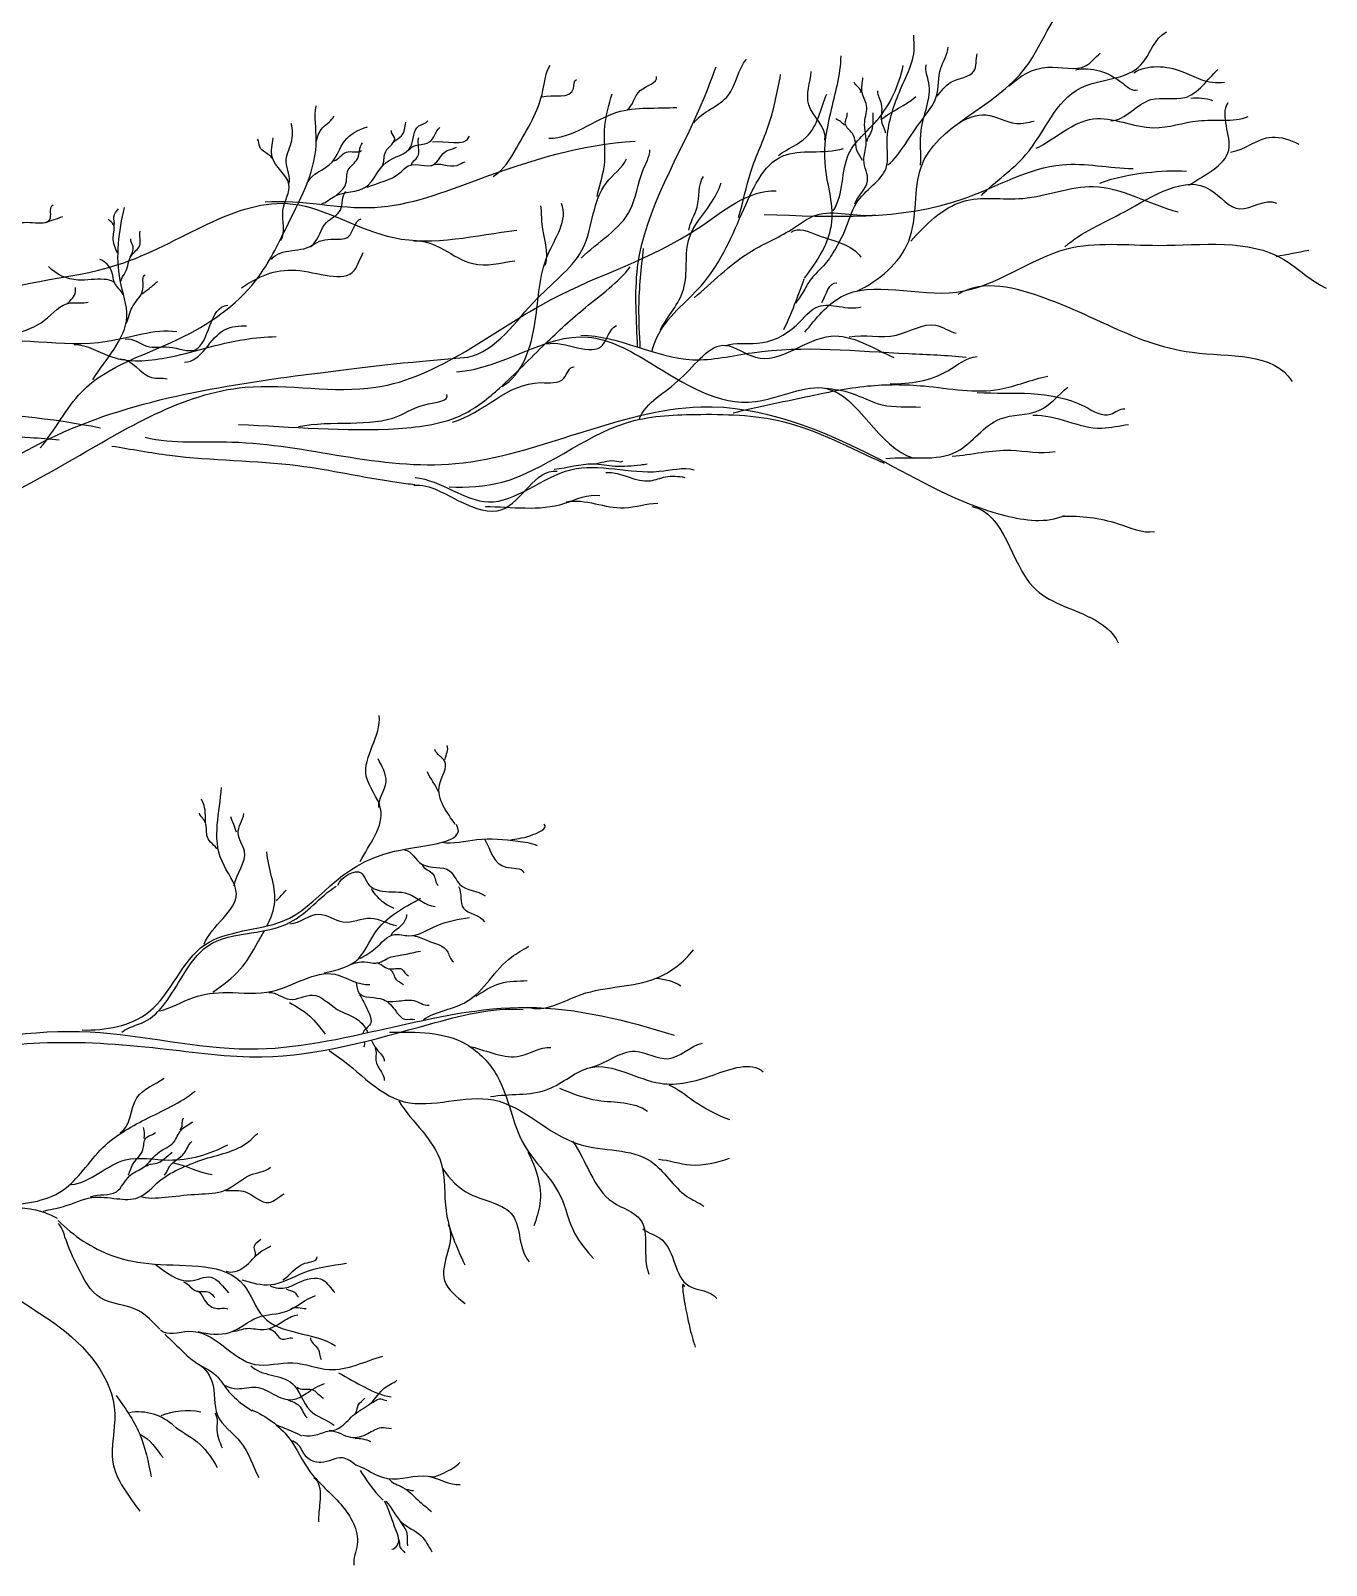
# Model space of a CAD drawing. Header units: millimetres. Extents: x 87938 to 265635, y 330093 to 434310.
# Drawn here: x 162366 to 164552, y 336742 to 339332 of the extents above; entities that cross this region are included whole.
import ezdxf

# ---------------------------------------------------------------- set-up
doc = ezdxf.new("R2010")
doc.units = ezdxf.units.MM

# ---------------------------------------------------------------- blocks, each defined once
blk = doc.blocks.new('A$C5F7D3421')
for centre, radius, start, end in [((5766.9, 5646.6), 117.7, 46.3963, 99.7935), ((5876.8, 5606.9), 160, 78.9521, 111.7177)]:
    blk.add_arc(centre, radius, start, end)
for points, start_tangent, end_tangent in [([(7385, 8287.3), (7500.3, 8399.3), (7528.1, 8565.9), (7763.2, 8789.5), (7884.6, 8954.4), (7976.2, 8975.3)], (0.904805, 0.425826), (0.969082, 0.24674)), ([(7335.3, 8380.4), (7356.8, 8422.5), (7382.3, 8483.9), (7420.6, 8525.5), (7449.3, 8563.6), (7451.7, 8624.6), (7461.1, 8681.7), (7479.3, 8734.7), (7512.8, 8841.2), (7512.1, 8862.7)], (0.445012, 0.895524), (0.111872, 0.993723)), ([(7663.8, 8501.5), (7763.3, 8593), (7887.6, 8744.2), (8023, 8795.9), (8080.4, 8869.9)], (0.687976, 0.725734), (0.899367, 0.437195)), ([(7016.8, 8665.3), (7094.1, 8727), (7135.4, 8808.7)], (0.59962, 0.800285), (0.651025, 0.759056)), ([(7265.6, 8315.6), (7327.5, 8443.2), (7312.1, 8575), (7324.9, 8688.5), (7348.3, 8815.9)], (0.614621, 0.788823), (0.027367, 0.999625)), ([(7453.3, 8570.8), (7492.1, 8616.9), (7530.5, 8672.4), (7562.4, 8723.9), (7572.7, 8788.5), (7588.8, 8835.8)], (0.794337, 0.607477), (0.038116, 0.999273)), ([(7564.1, 8725.2), (7595.2, 8756.9), (7647, 8781.7), (7654.5, 8820.7)], (0.65807, 0.752956), (0.248158, 0.96872)), ([(7726.2, 8748.4), (7812.8, 8790.8), (7899.4, 8794.1), (7931.2, 8821.8)], (0.7352, 0.67785), (0.782015, 0.623259)), ([(6565.5, 8544.8), (6617.9, 8608.6), (6677.4, 8737.9), (6693.3, 8794.9)], (0.866521, 0.499141), (0.507265, 0.86179)), ([(7117.7, 8452.4), (7145.1, 8554.9), (7186, 8662.2), (7212.1, 8773.8)], (0.287967, 0.95764), (0.181987, 0.983301)), ([(7311.9, 8626.4), (7275.4, 8706.2), (7280.8, 8781.2)], (0.170998, 0.985271), (0.045946, 0.998944)), ([(7330.2, 8467.1), (7366, 8596.2), (7428.8, 8670.8), (7488.1, 8794.2)], (0.560837, 0.827926), (0.216851, 0.976205)), ([(7527.2, 8570.1), (7528.2, 8648.2), (7545.5, 8755.7), (7539.6, 8795.5)], (0.075859, 0.997119), (0.199794, 0.979838)), ([(7875.7, 8784.5), (7982.1, 8754.3), (8015.1, 8739.6)], (0.976445, 0.215768), (0.938973, 0.343991)), ([(7955.2, 8669.6), (8045.4, 8717.5), (8121.9, 8722.3), (8196, 8785.4)], (0.998435, 0.055932), (0.735629, 0.677385)), ([(8007, 8778.1), (8115.1, 8781.1), (8157.8, 8762.9), (8210.7, 8756.9)], (0.840653, 0.541575), (0.990866, 0.134848)), ([(6675.1, 8724.2), (6745.8, 8742.5), (6752.6, 8763)], (0.977667, 0.210159), (0.927305, 0.374307)), ([(6866.6, 8694.6), (6896.2, 8737.9), (6932.7, 8769.8)], (0.846348, 0.532631), (-0.218758, 0.975779)), ([(7391.9, 8733.9), (7377.7, 8756.9)], (0.441061, 0.897477), (-0.282115, 0.95938)), ([(7379, 8482.7), (7407.8, 8534.6), (7399.4, 8581.4), (7404.7, 8616), (7401.3, 8666.9), (7405.6, 8704.7), (7395.2, 8735), (7397.2, 8766.9)], (0.315294, 0.948994), (0.027223, 0.999629)), ([(5546.5, 7934), (5639, 8059.5), (5870.2, 8184.9), (6038.7, 8320.4), (6104.7, 8439.3), (6167.5, 8627.5), (6167.5, 8703.4)], (0.646783, 0.762674), (0.207276, 0.978282)), ([(6799.1, 8499.5), (6815.1, 8565.2), (6816.8, 8659.4), (6832.8, 8730.5)], (0.176905, 0.984228), (0.267939, 0.963436)), ([(7207.5, 8592), (7269.9, 8632.9), (7316, 8730.1)], (0.781843, 0.623475), (0.38275, 0.923852)), ([(7449, 8641.7), (7440.7, 8664.1), (7439.4, 8707.1), (7430.6, 8737.1)], (-0.187607, 0.982244), (0.004213, 0.999991)), ([(7438, 8672.7), (7516.6, 8724.4)], (0.777914, 0.628371), (0.761134, 0.648594)), ([(8131, 8524.8), (8220.3, 8604), (8219, 8711.4)], (0.820683, 0.571384), (0.526185, 0.85037)), ([(8135.2, 8720.8), (8183.7, 8715.3)], (0.995175, 0.09812), (0.912319, -0.409479)), ([(6168.1, 8623.9), (6181.5, 8654.3), (6207.1, 8681.1)], (0.186213, 0.982509), (0.300684, 0.953724)), ([(6179.2, 8483.4), (6208.8, 8500.2), (6278.3, 8520.7), (6324.6, 8576), (6379.9, 8612), (6397.9, 8658.3), (6418.5, 8669.9)], (0.973078, 0.230478), (0.544094, 0.839024)), ([(6690.4, 8630.6), (6843.9, 8689), (6979, 8700)], (0.999969, -0.007878), (0.99775, 0.067039)), ([(7356.1, 8659.8), (7336.2, 8674.3)], (-0.705068, 0.709139), (-0.931638, 0.363387)), ([(7396.1, 8580.3), (7384.7, 8601.5), (7373.9, 8641), (7357.9, 8662.7), (7362.3, 8688.2)], (-0.415733, 0.909487), (-0.07039, 0.99752)), ([(7407.1, 8623.4), (7415.4, 8642.5), (7420.5, 8687.8)], (-0.128492, 0.991711), (0.097364, 0.995249)), ([(7613.1, 8664.8), (7674.2, 8683.5), (7742.7, 8664), (7782.6, 8669.3)], (0.845655, 0.533729), (0.977095, 0.212803)), ([(7787.5, 8608.1), (7915.4, 8674.1), (8051.7, 8654.3), (8151.7, 8669.8), (8264.5, 8679.5)], (0.893244, 0.449572), (0.933918, 0.357487)), ([(6105.9, 8527.6), (6099.8, 8577.5), (6110.8, 8620.2), (6110.8, 8664.1)], (0.34548, 0.938426), (-0.30993, 0.95076)), ([(6146.6, 8529.2), (6202.8, 8576.8), (6230.9, 8624.3), (6282.8, 8656.7)], (0.392834, 0.919609), (0.954523, 0.298138)), ([(6317.2, 8571.6), (6323.7, 8600.7), (6343.3, 8632.6), (6336.8, 8647.8)], (0.389582, 0.920992), (0.311081, 0.950384)), ([(6342.6, 8622.4), (6359.3, 8636.2), (6368.7, 8666.7)], (0.581936, 0.813234), (0.189483, 0.981884)), ([(6377.3, 8604.3), (6422.4, 8622.3), (6445.5, 8654.5)], (0.325126, 0.945671), (0.821198, 0.570644)), ([(6428.8, 8622.3), (6512.4, 8635.2)], (0.984803, 0.173676), (0.375953, 0.926639)), ([(8224.2, 8599.1), (8317.4, 8633.3), (8378.2, 8617.6)], (0.98723, 0.159301), (0.911521, -0.411253)), ([(6068.1, 8586.1), (6040.1, 8611.7), (6035.2, 8628.7)], (-0.574052, 0.818819), (-0.658641, 0.752457)), ([(6052.3, 8487.5), (6298.4, 8474.9), (6532, 8538), (6885.1, 8624)], (0.996867, 0.079097), (0.998528, 0.054237)), ([(6087.6, 8400.8), (6092.5, 8467.8), (6105.9, 8527.6), (6068.1, 8588.5), (6070.5, 8631.2)], (0.562446, 0.826834), (0.115766, 0.993277)), ([(6207.1, 8580), (6235.2, 8599.5), (6269.3, 8603.1)], (0.978874, 0.204466), (0.783956, 0.620816)), ([(6211.9, 8501.9), (6233, 8525.9), (6239.5, 8559.3), (6259.8, 8584), (6271.4, 8620.2)], (0.752808, 0.65824), (0.646627, 0.762806)), ([(6282.1, 8520.7), (6355.5, 8552.9), (6377.3, 8569.6), (6430.1, 8570.9), (6462.2, 8603), (6482.8, 8610.7)], (0.923039, 0.384706), (0.803738, 0.594984)), ([(6381.2, 8570.9), (6395.3, 8588.9), (6397.9, 8632.6)], (0.384774, 0.923011), (0.266922, 0.963718)), ([(6763.5, 8360.8), (6873.7, 8469.2), (6902.2, 8558.1), (6918.2, 8604.3)], (0.707251, 0.706962), (0.045455, 0.998966)), ([(6922.9, 8151.1), (6933.6, 8182.1), (7033.1, 8298.8), (7125, 8461.2), (7217.1, 8590.9), (7353.4, 8607.5)], (0.231047, 0.972943), (0.95617, 0.292812)), ([(6426.2, 8568.3), (6484.1, 8569.6), (6502.1, 8577.3)], (0.829107, 0.559089), (0.970161, 0.242463)), ([(6507.4, 8137.8), (6664.4, 8269.9), (6769.3, 8387.3), (6819.6, 8529.9), (6865.7, 8584.4)], (0.978365, 0.206884), (0.432059, 0.901845)), ([(7175.2, 8459.4), (7627.1, 8495.6), (7845.6, 8571.1), (8005.2, 8562.7)], (0.999407, -0.034447), (0.999973, -0.007302)), ([(6942, 8200.3), (6993.7, 8290.4), (7006.9, 8407.3), (7053.8, 8482), (7078.4, 8530.5)], (0.474194, 0.88042), (0.29962, 0.954058)), ([(7005.6, 8423.5), (7024.2, 8475.7), (7038.4, 8544.5)], (0.134111, 0.990966), (0.538505, 0.842622)), ([(7851.8, 8386.5), (7985.7, 8465.2), (8179, 8514.9), (8245.5, 8471.7), (8327.6, 8484.8)], (0.750958, 0.66035), (0.896153, -0.443745)), ([(7930.4, 8529.5), (8035.9, 8553.4), (8125.6, 8556.6)], (0.930156, 0.367165), (0.997406, -0.071976)), ([(4060.3, 6267.9), (4153.9, 6606.7), (4341.3, 6941), (4577.7, 7476), (4640.1, 7582.9), (5032.6, 7667.7), (5295.8, 7743.5), (5612.4, 7904), (6007.1, 8070.2), (6301.5, 8070.2), (6696.2, 8267.7), (7026.3, 8428.1), (7202.4, 8512.3)], (0.382257, 0.924056), (0.999511, -0.031277)), ([(5079.5, 7983.5), (5385.5, 8253.8), (5721.6, 8346.2), (6114.7, 8482.6), (6341.6, 8407), (6618.9, 8423.8)], (0.961102, 0.276192), (0.99284, 0.119451)), ([(6066.9, 8358.1), (6160.8, 8392.3), (6190.1, 8441), (6221.8, 8469.1), (6234, 8510.5)], (0.556956, 0.830542), (0.75645, 0.654051)), ([(7504.8, 8398.8), (7622, 8488.3), (7756.9, 8495.4), (7916.3, 8522.2), (8106.4, 8465.1)], (0.670398, 0.742002), (0.971101, -0.238669)), ([(5489.5, 8434.9), (5569.3, 8451.8), (5575.4, 8480.9)], (0.769136, 0.639086), (0.889875, 0.456204)), ([(5664.7, 8087.2), (5741.1, 8228.8), (5726.2, 8310.8), (5735.6, 8474.7)], (0.521026, 0.853541), (0.211111, 0.977462)), ([(5712.1, 8433.7), (5712.1, 8454), (5722.6, 8472.1)], (0.380363, 0.924837), (0.632155, 0.774842)), ([(6584.6, 8071.6), (6660.2, 8219.2), (6688.4, 8368.1), (6719.3, 8483.7)], (0.871668, 0.490096), (-0.388253, 0.921553)), ([(6683.3, 8345), (6675.6, 8437.5), (6673, 8478.6)], (0.275376, 0.961337), (-0.138764, 0.990325)), ([(7017.3, 8271.8), (7140.7, 8373.1), (7236.9, 8425.5), (7291.7, 8457.7), (7426.2, 8458.6)], (0.782026, 0.623246), (0.988247, 0.152864)), ([(5558.6, 8441), (5596.9, 8454.8)], (0.927697, 0.373334), (0.913882, 0.405979)), ([(5720.4, 8371.9), (5710.6, 8408.1), (5711.3, 8435.9), (5699.3, 8448.7)], (-0.379463, 0.925207), (-0.642428, 0.766346)), ([(6154.7, 8386.2), (6199.8, 8403.2), (6240.1, 8409.3), (6268.1, 8449.6)], (0.714384, 0.699754), (0.947013, 0.321197)), ([(7236.2, 8419.1), (7296.1, 8412.4), (7393, 8363.1)], (0.789531, 0.61371), (0.585486, -0.810682)), ([(5727.9, 8307.8), (5738.5, 8329.7), (5751.3, 8366.6), (5770.1, 8389.2), (5770.9, 8421.6)], (0, 1), (0.215647, 0.976471)), ([(5749, 8363.6), (5755.1, 8386.2), (5750.5, 8404.3)], (0.452246, 0.891893), (0.205968, 0.978559)), ([(6386.8, 8399.2), (6519.4, 8348.7), (6614, 8355)], (0.992594, 0.121482), (0.985678, 0.168641)), ([(5999, 8294), (6121.2, 8333.7), (6253.4, 8333.7), (6273.2, 8373.3)], (0.826911, 0.562332), (0.514674, 0.857386)), ([(7335, 8380.5), (7324.7, 8364.2), (7297.6, 8332.4), (7273.5, 8303.5), (7254.3, 8271.2), (7246.3, 8258.9)], (-0.625098, -0.780546), (-0.374069, -0.927401)), ([(5712.1, 8307.1), (5690.2, 8313.1), (5631.4, 8311.6), (5565, 8341.7)], (-0.868662, 0.495405), (-0.680547, 0.732704)), ([(5733.2, 8279.2), (5714.3, 8304.1), (5707.6, 8328.9), (5680.4, 8357.6)], (-0.530067, 0.847956), (-0.968816, 0.247781)), ([(5739.5, 8214.3), (5752.9, 8249.9), (5778.2, 8298.1), (5782.2, 8323.3)], (0.470896, 0.882189), (0.909967, 0.41468)), ([(5992.7, 7986.6), (6352.3, 7977.5), (6497.9, 8009.4), (6579.9, 8068.5), (6682.5, 8168.2), (6773.5, 8250.1), (6873.6, 8341)], (0.999212, -0.039683), (0.614119, 0.789213)), ([(5607.2, 8258), (5625.7, 8284.7), (5625.7, 8295)], (0.615305, 0.788289), (0.137267, 0.990534)), ([(5775, 8280.7), (5791.6, 8292.5), (5810.6, 8308.3)], (0.789799, 0.613366), (0.802127, 0.597154)), ([(7304.8, 8261.1), (7338.6, 8305.3)], (0.552989, 0.833188), (0.987573, -0.157163)), ([(7611.9, 8279.6), (7807.6, 8270.9), (7948.2, 8210.5), (8137.8, 8148.9), (8362.8, 8083.4)], (0.836281, 0.548302), (0.519553, -0.854438)), ([(5414.1, 8171.8), (5555.9, 8221.1), (5613.4, 8260.1), (5654.5, 8262.1)], (0.945877, 0.324527), (0.941252, 0.337705)), ([(5737.6, 8178.8), (5786, 8162.7), (5836.5, 8160.7), (5894.9, 8154.6), (5968.1, 8254.7)], (0.984376, 0.176079), (0.999778, 0.021049)), ([(7088.4, 8164.6), (7159.3, 8169.4), (7247.8, 8209.9), (7297.4, 8252.3), (7393.3, 8251.2)], (0.95205, 0.305942), (0.958676, 0.2845)), ([(5247.3, 8114.4), (5390, 8170.2), (5696.8, 8173.8), (5853.9, 8195.7)], (0.863097, 0.505038), (0.991243, -0.132047)), ([(5870.7, 8126.4), (5962.1, 8200.3), (6010.5, 8208.4)], (0.999931, 0.011744), (0.999693, -0.024786)), ([(6483, 8105.1), (6778.7, 8183.3), (6920.1, 8124.4), (7155.7, 8038.1), (7315.5, 8067.4), (7511.8, 7910.4)], (0.998412, 0.05634), (0.960367, -0.27874)), ([(6685.9, 8167.9), (6811.7, 8165.3), (6842.6, 8209)], (0.976207, 0.21684), (0.920041, 0.391821)), ([(6763, 8187.2), (7014.3, 8132.3), (7147.9, 8148), (7500, 8145.9), (7629.6, 8138.1)], (1, 0), (0.994274, -0.10686)), ([(6893.7, 7997.8), (6987.2, 8089.7), (7088.4, 8164.6), (7155.8, 8137.8), (7325, 8185.3), (7466.9, 8137.3)], (0.375358, 0.92688), (0.916931, -0.399045)), ([(7366.4, 8183.8), (7472.6, 8187.8), (7561.5, 8209.8), (7607.4, 8191.8)], (0.981765, 0.1901), (0.96721, -0.253979)), ([(5622.7, 8166.7), (5707.4, 8138.5), (5828.4, 8136.5), (6006.4, 8178.1), (6077, 8184.2)], (0.999928, -0.012032), (0.999498, 0.031691)), ([(5726, 8134), (5797, 8092.1), (5832, 8089.5)], (0.998808, 0.04881), (0.984568, -0.175001)), ([(6474.2, 7992), (6673, 8080.6), (6724.4, 8090.9), (6747.5, 8116.5)], (0.965683, 0.259723), (1, 0)), ([(7459, 8078), (7588.5, 8107.3), (7654.5, 8139.1)], (1, 0), (0.999445, 0.033304)), ([(7105.6, 8012.9), (7268.5, 8048.7), (7407.8, 8073.1), (7534.8, 8073.1), (7705.7, 8065.8), (7813.2, 8095.1)], (0.972604, 0.232468), (0.982509, 0.186214)), ([(6127.4, 7981.8), (6350.9, 8004.9), (6420.2, 8033.1), (6461.3, 8053.6)], (0.978191, 0.207706), (-0.331617, 0.943414)), ([(7313.3, 8068.3), (7370.8, 8057.1), (7440.8, 8030.8), (7527.1, 8025.8)], (0.993958, -0.109765), (0.998846, -0.048033)), ([(7448.9, 7910), (7609, 7925.7), (7706.2, 7999.2), (7792.8, 8017.6), (7858.5, 8070.1)], (0.993252, 0.115979), (0.789447, 0.613818)), ([(7654.5, 8058.5), (7896.3, 8026.8), (7954.9, 8009.7), (7986.6, 8021.9)], (0.998323, -0.057885), (0.996434, -0.084371)), ([(7779.7, 8007.1), (7934.6, 7978.2), (7995, 7986.1)], (0.997982, 0.063494), (0.997057, 0.076662)), ([(7598.5, 7915.2), (7729.8, 7928.4), (7829.6, 7925.7)], (0.997254, 0.074054), (0.980589, 0.196077)), ([(6386.6, 7850), (6492.9, 7812.3), (6585.5, 7795.1), (6709.2, 7881.1)], (0.998054, 0.062352), (0.993718, -0.111916)), ([(6390, 7867.1), (6554.7, 7812.3), (6740.1, 7884.6), (6939, 7881.1), (7017.9, 7884.6)], (0.994857, -0.10129), (0.967641, -0.252332)), ([(6703, 7886.1), (6790.4, 7898.1), (6839.5, 7892.7), (6897.4, 7895.9), (6911.6, 7898.1)], (0.997523, 0.07034), (0.966271, 0.257528)), ([(6792.5, 7898.1), (6838.4, 7904.7), (6857, 7903.6)], (0.996752, 0.080531), (0.935494, 0.353342)), ([(6818.8, 7878.5), (6919.3, 7859.9), (6953.1, 7868.6), (6996.8, 7867.5)], (0.997224, 0.074465), (0.98559, -0.169154)), ([(6547.8, 7802), (6726.4, 7809.1), (6805.3, 7826.3)], (0.999982, -0.006079), (0.980314, -0.197446)), ([(6729.8, 7812.6), (6860.2, 7798.9), (6935.6, 7809.1)], (0.983245, 0.182288), (1, 0)), ([(7642.4, 7802.1), (7780.9, 7620.4), (7910.7, 7551.1), (7971.3, 7494.9)], (0.981507, -0.191424), (0.378071, -0.925777)), ([(7845.8, 7780.4), (7971.3, 7763.1), (8053.5, 7745.8)], (0.999738, 0.02289), (0.985901, 0.167333)), ([(6266.2, 7003), (6312.2, 7122.2), (6279.9, 7195.2), (6308.8, 7331.7)], (0.466841, 0.884341), (-0.130984, 0.991385)), ([(6479.9, 7086.2), (6444.8, 7175.8), (6456.3, 7228.4), (6434.2, 7254.7)], (-0.539049, 0.842275), (-0.303828, 0.952727)), ([(6457.3, 7232.9), (6461.7, 7264.3)], (0.158656, 0.987334), (-0.442171, 0.896931)), ([(6308.5, 7124.4), (6324.3, 7182.1), (6307, 7233.9)], (-0.135491, 0.990779), (-0.420961, 0.907079)), ([(6442.6, 7160.1), (6417.5, 7205)], (-0.419671, 0.907676), (-0.376035, 0.926606)), ([(5915, 6816.7), (5987.7, 6930.6), (5955.3, 7003.5), (5954.2, 7169.6)], (0.352709, 0.935733), (0.065611, 0.997845)), ([(5640.6, 6623.9), (5790.8, 6664.6), (5916.7, 6815.6), (6091.3, 6868.5), (6343.3, 7026), (6482.7, 7085.9)], (0.999456, -0.032971), (-0.516808, 0.856102)), ([(5946.3, 7029.8), (5922.4, 7057.6), (5918, 7090.4), (5904.3, 7112)], (-0.629069, 0.777349), (-0.341186, 0.939996)), ([(5982.9, 6948.2), (6005.6, 7026.6), (5991.6, 7066.6), (6004.6, 7111.1)], (0.14111, 0.989994), (0.13076, 0.991414)), ([(6603.5, 7050.9), (6648.1, 7060.9), (6679.8, 7086.7)], (0.960554, 0.278094), (-0.819331, 0.573321)), ([(6448.9, 7046.3), (6529, 7052.3), (6620.8, 7049.1), (6664.4, 7038.9)], (0.989852, -0.142102), (0.910441, -0.41364)), ([(6547, 7052.8), (6594.1, 6990.3), (6634.2, 6977.5)], (0.454868, -0.890559), (0.294181, -0.95575)), ([(6366.1, 7029.6), (6405.1, 6997.1), (6467.3, 6981.8), (6490.6, 6951.5), (6547.1, 6925.9)], (0.982133, -0.188186), (0.822493, -0.568776)), ([(6215.7, 6950), (6268.5, 6977.2), (6283.6, 6953.4), (6316.1, 6936.3), (6373.7, 6930.5), (6435.2, 6902)], (0.382634, 0.9239), (0.999959, 0.009049)), ([(6405.7, 6995.1), (6430.7, 6974), (6441.8, 6949)], (0.329968, -0.943992), (0.782157, -0.623082)), ([(5730.1, 6619.1), (5780.4, 6642.1), (5825.9, 6682.7), (5867.9, 6747.4), (5922.5, 6812.5), (6021.1, 6842.3), (6108.7, 6866.1), (6212.1, 6947.6)], (0.763762, 0.645498), (0.838009, 0.545657)), ([(6290.8, 6942.5), (6318.6, 6911.3), (6341.6, 6898.2)], (0.471678, -0.881771), (0.908911, -0.416991)), ([(6487.7, 6946.4), (6498.7, 6897.7), (6545.7, 6867.4)], (0.473178, -0.880967), (0.483221, -0.875498)), ([(6108.1, 6862.7), (6173.2, 6884.7), (6227.3, 6867.2), (6289.6, 6875.4), (6347.9, 6859)], (0.999493, 0.031845), (0.985347, -0.170565)), ([(6336.5, 6837.9), (6359.9, 6860.1), (6371.5, 6883.6)], (0.404671, 0.914462), (0.148151, 0.988965)), ([(6386.8, 6835.7), (6417.9, 6824.9), (6463.4, 6798.9), (6476, 6777.4)], (0.994773, -0.102111), (0.883406, -0.468609)), ([(6408.9, 6647.4), (6505.5, 6687.6), (6606.7, 6787.9), (6645.2, 6812.1)], (0.829999, 0.557765), (0.839263, 0.543726)), ([(6642.5, 6675.5), (6763.4, 6703.6), (6932.5, 6740.3), (7016.1, 6804.3)], (0.946182, -0.323634), (0.608359, 0.793662)), ([(6244.7, 6772.3), (6276, 6777.5), (6301.7, 6774.2), (6332.2, 6786.9), (6364.3, 6793.5), (6401.7, 6801.4)], (0.988729, 0.149719), (0.985564, 0.169303)), ([(6302.6, 6775.5), (6330, 6761.5), (6359.7, 6760.6), (6375.1, 6745.6)], (0.989632, -0.143626), (0.954116, -0.299438)), ([(5814.4, 6667), (5891, 6697.2), (5966.4, 6708.2), (6069.2, 6711), (6209.5, 6749.1), (6287.8, 6726.3)], (0.979738, 0.200285), (0.995948, 0.08993)), ([(6334.1, 6759.3), (6346.7, 6737.9), (6363.3, 6726.5)], (0.851861, -0.523768), (0.727667, -0.68593)), ([(6526.4, 6700.2), (6581.1, 6728.8), (6641.9, 6734.9)], (0.853009, 0.521896), (0.998688, 0.051208)), ([(6932.5, 6740.3), (6987.7, 6723.1)], (0.992221, -0.124486), (0.805278, -0.592898)), ([(5275.6, 6566.3), (5658.7, 6619.5), (6016.1, 6581.1), (6642.2, 6674.7), (6972.3, 6611.8)], (0.956574, 0.29149), (0.952935, -0.303175)), ([(5322.6, 6553.6), (5545.4, 6594.8), (5816.2, 6582.4), (6045.7, 6563.4), (6422.2, 6636.9), (6632.8, 6670.2)], (0.931608, 0.363463), (0.997974, -0.063621)), ([(6324.9, 6689), (6354.2, 6689.1), (6386.7, 6690), (6421.1, 6680)], (0.987512, -0.157543), (0.985517, 0.169577)), ([(6347.4, 6664.5), (6366.4, 6648.2), (6389.2, 6647.7)], (0.637097, -0.770783), (0.956773, -0.290835)), ([(6196.3, 6577.4), (6365.2, 6462.5), (6566.1, 6466.4), (6758.3, 6367), (6920.3, 6328.3), (7001.5, 6249.3), (7039.5, 6227.4)], (0.857112, -0.51513), (0.826796, -0.562502)), ([(6299.6, 6582.6), (6301.2, 6555.9), (6314.1, 6529), (6320.3, 6510.2)], (0.523577, -0.851978), (-0.06346, -0.997984)), ([(6516.3, 6586), (6626.5, 6565.5), (6694.9, 6584.1)], (0.972707, -0.232037), (0.994628, -0.103512)), ([(6783.1, 6539.2), (6885.2, 6576), (6958.7, 6559.2), (7036.5, 6594)], (0.98195, 0.189139), (0.979221, 0.202796)), ([(6559.5, 6473.8), (6688.2, 6490.3), (6784.9, 6539.5), (6941.6, 6503.9), (7060.4, 6522.5), (7173.1, 6530)], (0.983629, 0.180203), (0.767113, -0.641512)), ([(5726.3, 6392.3), (5763.9, 6471.5), (5824.9, 6515.6)], (0.864448, 0.502723), (0.794492, 0.607275)), ([(6714.9, 6493), (6800.4, 6465.7), (6912.7, 6441.1)], (0.917686, -0.397306), (0.807161, -0.590331)), ([(6960.9, 6500.1), (7016.5, 6464.6), (7096.8, 6422.1)], (0.926979, -0.375112), (0.930108, -0.367287)), ([(5459.4, 6229.3), (5596.1, 6262.5), (5687.1, 6359.1), (5782.2, 6422.3), (5894.8, 6486.2)], (0.999327, 0.036675), (0.783065, 0.62194)), ([(6352.9, 6464.1), (6448.6, 6324.3), (6459.3, 6217.1), (6501.5, 6095.3)], (0.527975, -0.84926), (0.416544, -0.909115)), ([(5860.1, 6400.1), (5868.5, 6425.8)], (0.970907, 0.239458), (0.553207, 0.833044)), ([(5553, 6216.2), (5599, 6226.7), (5662.5, 6246.7), (5718.9, 6244.1), (5766.6, 6246.6), (5814.8, 6284.1), (5864.6, 6313.6), (5916.9, 6333.7), (6020, 6376.6), (6036, 6390.9)], (0.971953, 0.235177), (0.832893, 0.553434)), ([(5659.4, 6248.5), (5717.6, 6259.8), (5748.1, 6296.4), (5778.1, 6314.5), (5814.9, 6349.9), (5846.5, 6370.9), (5863.1, 6398.4), (5888.8, 6417.3)], (0.92947, 0.368897), (0.782975, 0.622053)), ([(5745.2, 6298.1), (5754, 6320.5), (5777.3, 6354.2), (5783.7, 6380.3), (5806, 6393.5)], (0.429066, 0.903273), (0.71858, 0.695444)), ([(5780.3, 6379.9), (5778.6, 6404.4)], (0.089568, 0.995981), (-0.320908, 0.94711)), ([(5616.1, 6275.8), (5738, 6331.4), (5835.5, 6331.2), (5968.1, 6365.2)], (0.99468, 0.10301), (0.886994, 0.46178)), ([(5826.2, 6297.1), (5838, 6317.8), (5870.1, 6346.5), (5887.4, 6372.6)], (0.631497, 0.775378), (0.768453, 0.639906)), ([(6743.8, 6373.4), (6835.1, 6236.3), (6896.1, 6197.7), (6915.7, 6074.4)], (0.605606, -0.795765), (0.387883, -0.921709)), ([(5785.3, 6317.5), (5805.2, 6323.4), (5843.1, 6348.6)], (0.676765, 0.736199), (0.824731, 0.565525)), ([(5842.9, 6325.4), (5933, 6298.5)], (0.981481, -0.191559), (0.986176, -0.165704)), ([(6643.3, 6349.2), (6670.7, 6233.1), (6656.7, 6183.2)], (0.470524, -0.882387), (-0.351209, -0.936297)), ([(6937.4, 6332.9), (7009.7, 6320.3), (7097.5, 6335)], (0.99769, -0.067926), (0.956803, 0.290739)), ([(5774.7, 6248.2), (5835, 6248.2), (5902.1, 6254.4), (5962.1, 6263.1), (6018.2, 6296.8), (6064.7, 6314.9)], (0.976044, -0.217573), (0.789708, 0.613483)), ([(6452, 6311.4), (6513.4, 6254.7), (6608.9, 6207.1), (6646.5, 6102.4)], (0.549935, -0.835207), (0.669524, -0.742791)), ([(5964.2, 6262.7), (6008.4, 6259.3), (6060.7, 6235.5), (6095.4, 6254.9)], (0.999807, -0.019663), (0.901397, 0.432993)), ([(5586.9, 6194.9), (5707.6, 6116.3), (5803.5, 6097), (6004.3, 6049.9), (6048.4, 5978.2), (6210.9, 5912.9)], (0.702376, -0.711806), (0.835191, -0.54996)), ([(5815.1, 5950.9), (5766.3, 5992.6), (5682.2, 6020.9), (5630.9, 6090), (5602, 6157.9), (5587, 6188.7)], (-0.717895, 0.696152), (-0.706044, 0.708168)), ([(6464.3, 6186.2), (6456, 6060), (6502.2, 6008.2)], (0.451237, -0.892404), (0.762943, -0.646466)), ([(6029.5, 6114.3), (6028.1, 6137), (6043, 6152.9)], (0.536463, 0.843924), (0.791237, 0.611509)), ([(6901.9, 6176.4), (6945.3, 6151.4), (7005.4, 6048.3), (7068.4, 6019.4)], (0.800244, -0.599674), (0.571091, -0.820887)), ([(5965, 6081.3), (6004.5, 6089.9), (6042.2, 6124.8), (6064.9, 6137.9)], (0.903038, -0.429561), (0.832893, 0.553434)), ([(6092, 6061.6), (6141.9, 6098.7), (6169.6, 6113.2)], (0.889785, 0.45638), (-0.024838, 0.999691)), ([(5804.7, 6096.9), (5884.1, 6059.1), (5930.5, 6067.4), (5969.7, 6032.4)], (0.813112, -0.582107), (0.688795, -0.724956)), ([(5464.6, 6045.6), (5579.4, 5963.2), (5713.9, 5760.8), (5709.8, 5650.8), (5770.1, 5540.7)], (0.716005, -0.698096), (0.573464, -0.819231)), ([(5868.6, 6056.8), (5899, 6036), (5926.1, 6033.6), (5939.1, 6021.8)], (0.949304, -0.31436), (0.705954, -0.708258)), ([(6063.3, 6048.5), (6101.5, 6044.3), (6126, 6054.7), (6182.7, 6061), (6208.9, 6033.3)], (0.868186, -0.496239), (0.747343, -0.664439)), ([(6996.9, 6046), (7006.1, 5961.2), (7020, 5909.9)], (-0.458951, 0.888462), (0.30353, -0.952822)), ([(5899.9, 6036.6), (5913.4, 6020.1), (5941.1, 5997.6), (5968.6, 5996.6)], (0.946949, -0.321382), (0.963769, -0.266739)), ([(5900.6, 5945.5), (5973, 5943.4), (6035.8, 5977), (6101.1, 5991.2), (6165.7, 6026.1)], (0.969618, -0.244626), (0.954572, 0.297982)), ([(6099.6, 6041.2), (6118.3, 6033.9), (6127.7, 6022.6)], (0.836357, -0.548185), (0.839221, -0.543791)), ([(5979.5, 5945), (6011.7, 5952.3), (6049.5, 5949.6), (6097.7, 5971.2), (6125.7, 5983)], (0.988625, 0.150403), (0.991874, 0.127226)), ([(6110.3, 5996.4), (6144.9, 5996.8)], (0.808485, 0.588516), (0.999631, -0.027177)), ([(5817.2, 5949.2), (5880.6, 5945.9), (6028.8, 5871.2), (6114.5, 5874.8), (6196.3, 5859.8), (6317.5, 5889.8)], (0.693693, -0.720271), (0.962857, 0.270011)), ([(6062, 5949.8), (6090.3, 5928.1), (6114.4, 5930.3)], (0.991422, 0.130701), (0.953459, -0.301522)), ([(6154.3, 5931.2), (6171.3, 5905.6), (6178.5, 5882.5)], (-0.040383, -0.999184), (0.463569, -0.886061)), ([(5896.1, 5875.1), (5932.4, 5833.8), (5945.2, 5756.5), (5997.2, 5696.2), (6038.1, 5616.8)], (0.925823, -0.377959), (0.477747, -0.878497)), ([(6020.3, 5868.2), (6113.1, 5828.6), (6153.7, 5767.6), (6207.8, 5734.2)], (0.698472, -0.715637), (0.794851, -0.606805)), ([(6217.2, 5852.4), (6276.3, 5819.7), (6335.9, 5798)], (0.888227, -0.459404), (0.983755, -0.179515)), ([(5963.1, 5823.4), (5989.1, 5816.6), (6031.9, 5820.1), (6071.7, 5803.8), (6114.6, 5792), (6144.5, 5805.6), (6186, 5828.2)], (0.895849, -0.44436), (0.959254, 0.282544)), ([(6124.2, 5820), (6156.8, 5814.9), (6183.3, 5795.2)], (0.722752, -0.691108), (0.860117, -0.510097)), ([(6196.3, 5723.1), (6223.4, 5731.3), (6253.8, 5759.2), (6291, 5785), (6320.4, 5817.6), (6348.8, 5835.4)], (0.959431, -0.281943), (0.811805, 0.583928)), ([(6022.3, 5769), (6105.5, 5706.2), (6153.8, 5629), (6222.6, 5556.5), (6259.3, 5465.7), (6251.8, 5419.2)], (0.916963, -0.398973), (0.108115, -0.994138)), ([(6103.4, 5791.7), (6128.5, 5778.7), (6147.1, 5750.8)], (0.893838, -0.44839), (0.779368, -0.626567)), ([(6254.3, 5758.4), (6261.9, 5779.8), (6276.7, 5795.1)], (0.71082, 0.703374), (0.627755, 0.778411)), ([(6289.5, 5784), (6312.4, 5793.7), (6325.9, 5789.7)], (0.960446, 0.278465), (0.996128, -0.087913)), ([(5939, 5761.3), (5943.8, 5723), (5955.4, 5683.2)], (0.652155, -0.758086), (0.328639, -0.944456)), ([(5771.3, 5713.2), (5822.8, 5661.5)], (0.922552, -0.385873), (0.619601, -0.784917)), ([(5849.7, 5730.9), (5906.1, 5691.1), (5944.6, 5639.5)], (0.790351, -0.612654), (0.537083, -0.84353)), ([(6136.5, 5711.7), (6170.9, 5713.8), (6200.5, 5721.6), (6244.7, 5707.4), (6283.7, 5715.9), (6313.1, 5728.9), (6336.9, 5727.3)], (0.987698, -0.156375), (0.999048, -0.043622)), ([(6254.8, 5705.4), (6289.2, 5697.8)], (0.999006, -0.044579), (0.88819, -0.459477)), ([(6256.2, 5645.4), (6327.7, 5614.4), (6418.9, 5619.5), (6491.5, 5600.7)], (0.94462, -0.328165), (0.99739, 0.072207)), ([(6422.6, 5619.8), (6455.2, 5627.5), (6490.4, 5650.8)], (0.931992, -0.362478), (0.61535, 0.788254)), ([(6162, 5616.7), (6175.5, 5560.7), (6172.1, 5517)], (0.805786, -0.592206), (-0.018731, -0.999825)), ([(6331.2, 5613.1), (6362.5, 5594.4), (6395.6, 5566.2), (6426.9, 5539.4)], (0.560433, -0.8282), (0.713668, -0.700484)), ([(6320, 5564), (6343, 5506.7), (6349.6, 5464.7), (6337.7, 5454.4)], (0.501811, -0.864977), (-0.978453, -0.206469)), ([(6324.2, 5563.4), (6359.7, 5515.6), (6403.4, 5485.7), (6427.6, 5449.2)], (0.67645, -0.736488), (0.527334, -0.849658)), ([(6371.4, 5590.5), (6385.8, 5587.6)], (0.973011, -0.23076), (0.967978, 0.251034)), ([(6355.1, 5518.8), (6371.2, 5490.8), (6372.3, 5462.6)], (0.592923, -0.805259), (0.096765, -0.995307)), ([(6352.2, 5477.8), (6356, 5459), (6366.4, 5447.1)], (0.578526, -0.815664), (0.286667, -0.95803))]:
    blk.add_spline(points, degree=3, dxfattribs=dict(start_tangent=start_tangent, end_tangent=end_tangent))
for points, knots in [([(6890.2, 8160.1), (6888.4, 8220.8), (6871.3, 8418.2), (7001.7, 8615.8), (7058, 8766.8), (7067.2, 8791.5)], [0.0742384, 0.0742384, 0.0742384, 0.0742384, 0.1090446, 0.1872666, 0.2025598, 0.2025598, 0.2025598, 0.2025598]), ([(7266.4, 8194.2), (7292.3, 8225), (7373.3, 8329.2), (7624.6, 8233.4), (7830.6, 8409.5), (8085.9, 8377.9), (8307.1, 8411.8), (8404.8, 8308.9), (8440, 8293.5)], [0.0228431, 0.0228431, 0.0228431, 0.0228431, 0.04486, 0.0951163, 0.146443, 0.186292, 0.2410752, 0.263302, 0.263302, 0.263302, 0.263302]), ([(6896.5, 8158.1), (6894.8, 8189.1), (6890.7, 8263.7), (6898.9, 8338.7), (6903.8, 8382.7)], [0.06386496, 0.06386496, 0.06386496, 0.06386496, 0.08183558, 0.10734329, 0.10734329, 0.10734329, 0.10734329]), ([(3993, 6382.3), (3993, 6526.4), (4110.9, 6804.3), (4408.8, 7148.6), (4506.9, 7782.1), (5164.5, 7677.3), (5604.6, 8023.7), (6070.5, 8090.9), (6360.1, 8126), (6508.9, 8138.3)], [0, 0, 0, 0, 0.0833927, 0.1627463, 0.271602, 0.3834397, 0.4705977, 0.5850948, 0.6374995, 0.6374995, 0.6374995, 0.6374995]), ([(4694.1, 7700), (4754.7, 7761.7), (4902.6, 7971.4), (5297.2, 8031.5), (5570.4, 8000.6), (5682.1, 7979.2)], [0, 0, 0, 0, 0.050073, 0.1430465, 0.2091915, 0.2091915, 0.2091915, 0.2091915]), ([(5782.5, 7957.6), (5846.6, 7942.4), (6081.5, 7965.4), (6492.5, 7818.2), (6994.7, 8102.1), (7404.5, 7934.5), (7648.3, 7785.7), (7810.2, 7763.8), (7851.2, 7781.7)], [0.2291099, 0.2291099, 0.2291099, 0.2291099, 0.2673647, 0.3662337, 0.4737766, 0.5558481, 0.6168485, 0.6427537, 0.6427537, 0.6427537, 0.6427537]), ([(6466.4, 7846), (6506.6, 7844.8), (6643.4, 7850), (6816.8, 8001.6), (7034.1, 8011.4), (7237.7, 8006.4), (7368.6, 7933.4), (7445, 7899.5)], [0.3427264, 0.3427264, 0.3427264, 0.3427264, 0.3658891, 0.421711, 0.4519286, 0.490212, 0.5385892, 0.5385892, 0.5385892, 0.5385892]), ([(4801.7, 7704.9), (4803.9, 7764.8), (4930.5, 7863.5), (5100.8, 7969.3), (5321.9, 7969.2), (5478.4, 7961.2), (5567.4, 7954), (5589.2, 7951.9)], [0, 0, 0, 0, 0.03468, 0.0786908, 0.1187418, 0.1577607, 0.1703942, 0.1703942, 0.1703942, 0.1703942]), ([(5707.2, 7937.9), (5751, 7931.2), (5891.9, 7904.1), (6102.8, 7907.5), (6286.4, 7864.2), (6375.7, 7852.9), (6389.2, 7851.4)], [0.1932514, 0.1932514, 0.1932514, 0.1932514, 0.218821, 0.2761272, 0.3200887, 0.3278891, 0.3278891, 0.3278891, 0.3278891]), ([(6056.5, 6857.9), (6065.5, 6875.9), (6086.1, 6929.6), (6058.6, 6987.1), (6056.4, 7024.6)], [0.03728873, 0.03728873, 0.03728873, 0.03728873, 0.04865342, 0.07041365, 0.07041365, 0.07041365, 0.07041365]), ([(5934.8, 6709.1), (5956.6, 6724.4), (5999.2, 6755.2), (6028.3, 6808.1), (6046.2, 6838.7), (6051, 6847.5)], [0, 0, 0, 0, 0.01541833, 0.02949481, 0.03509204, 0.03509204, 0.03509204, 0.03509204]), ([(6060.4, 6708), (6076.8, 6709.6), (6107, 6679.3), (6165.2, 6717.9), (6209.4, 6665.5), (6255.5, 6654.7), (6276.2, 6632.1), (6281.8, 6621.9), (6283.7, 6618)], [0, 0, 0, 0, 0.00954633, 0.01958069, 0.03204293, 0.04236706, 0.04665594, 0.04918363, 0.04918363, 0.04918363, 0.04918363]), ([(6264.6, 6703.1), (6272.1, 6692.1), (6280.9, 6672.4), (6298.2, 6636), (6273.5, 6624.6), (6271.9, 6615.9), (6271.8, 6615.3)], [0, 0, 0, 0, 0.00775582, 0.01366704, 0.01879465, 0.01914512, 0.01914512, 0.01914512, 0.01914512]), ([(6291.2, 6601.4), (6294.6, 6594.1), (6303.1, 6577.6), (6320, 6564.4), (6320.4, 6553.9)], [0.0527156, 0.0527156, 0.0527156, 0.0527156, 0.05734789, 0.06341736, 0.06341736, 0.06341736, 0.06341736])]:
    blk.add_open_spline(points, degree=3, knots=knots)
for points, start_tangent in [([(8327.3, 8364.8), (8400.3, 8378.9)], (0.961173, 0.275947)), ([(6185, 6752.1), (6261.6, 6783.5), (6299.1, 6841.7), (6403, 6920.4)], (0.939004, 0.343905)), ([(6332, 6618.8), (6504.5, 6592), (6574.8, 6519.3), (6634.8, 6365.7), (6716.6, 6250.1), (6748.4, 6166.8), (6791.4, 6109.6)], (0.738879, -0.673838)), ([(5291.1, 6315.3), (5361.3, 6283.3), (5452.2, 6232.2), (5546.9, 6216.3), (5584.6, 6200.6)], (0.793007, -0.609212)), ([(6000.2, 6061.6), (6065.2, 6050.7), (6137.8, 6077.3), (6235.3, 6098.7)], (0.757494, -0.652843)), ([(6256.9, 5644.1), (6226.3, 5660.9), (6178.3, 5650.4), (6144.8, 5663.6), (6127.7, 5689.3), (6113.8, 5699.6)], (-0.983642, -0.180136))]:
    blk.add_spline(points, degree=3, dxfattribs=dict(start_tangent=start_tangent))
for points in [[(7219.4, 8200.5), (7236.9, 8236.4), (7251.3, 8275.1), (7265.4, 8314.2)], [(6275.1, 6597.4), (6276, 6593.2), (6276.1, 6589.1), (6273.9, 6585.8)]]:
    blk.add_open_spline(points, degree=3)
for points, end_tangent in [([(5918.2, 7091.5), (5917.9, 7107.3), (5914.8, 7129), (5908.8, 7143.2)], (0.02908, 0.999577)), ([(6265.1, 6784.6), (6300.6, 6807.8), (6343.1, 6838.6), (6375.4, 6836), (6439.2, 6859), (6512.4, 6876.6)], (0.979428, 0.201796)), ([(5826.9, 5939.5), (5862.5, 5904.6), (5892.3, 5878.4), (5942.2, 5846), (5963.4, 5819.3), (5997, 5784.9), (6023.1, 5766.8)], (0.473337, -0.880881)), ([(5717, 5801.4), (5769.4, 5716.1), (5796, 5617.9)], (0.52912, -0.848547)), ([(6135.1, 5710.1), (6114.7, 5719.6), (6078.3, 5734.4)], (-0.705256, 0.708953))]:
    blk.add_spline(points, degree=3, dxfattribs=dict(end_tangent=end_tangent))
for points in [[(5987.8, 7068.8), (5975.4, 7103.2)], [(6077.7, 6914.2), (6099.7, 6938.3)], [(6257.1, 6731.7), (6263.8, 6706.8), (6318.3, 6692.3), (6346.9, 6665.5)], [(6107, 6685.6), (6152.6, 6655.3), (6187.7, 6614.2)], [(6266.3, 5632.7), (6307.2, 5576.5), (6317.8, 5565.8)]]:
    blk.add_spline(points, degree=3)

msp = doc.modelspace()

# ---------------------------------------------------------------- block references
at = {"xscale": 0.75, "yscale": 0.75, "zscale": 0.75}
msp.add_blockref('A$C5F7D3421', (158222.1, 332677.3), dxfattribs=at)

doc.saveas('drawing.dxf')
